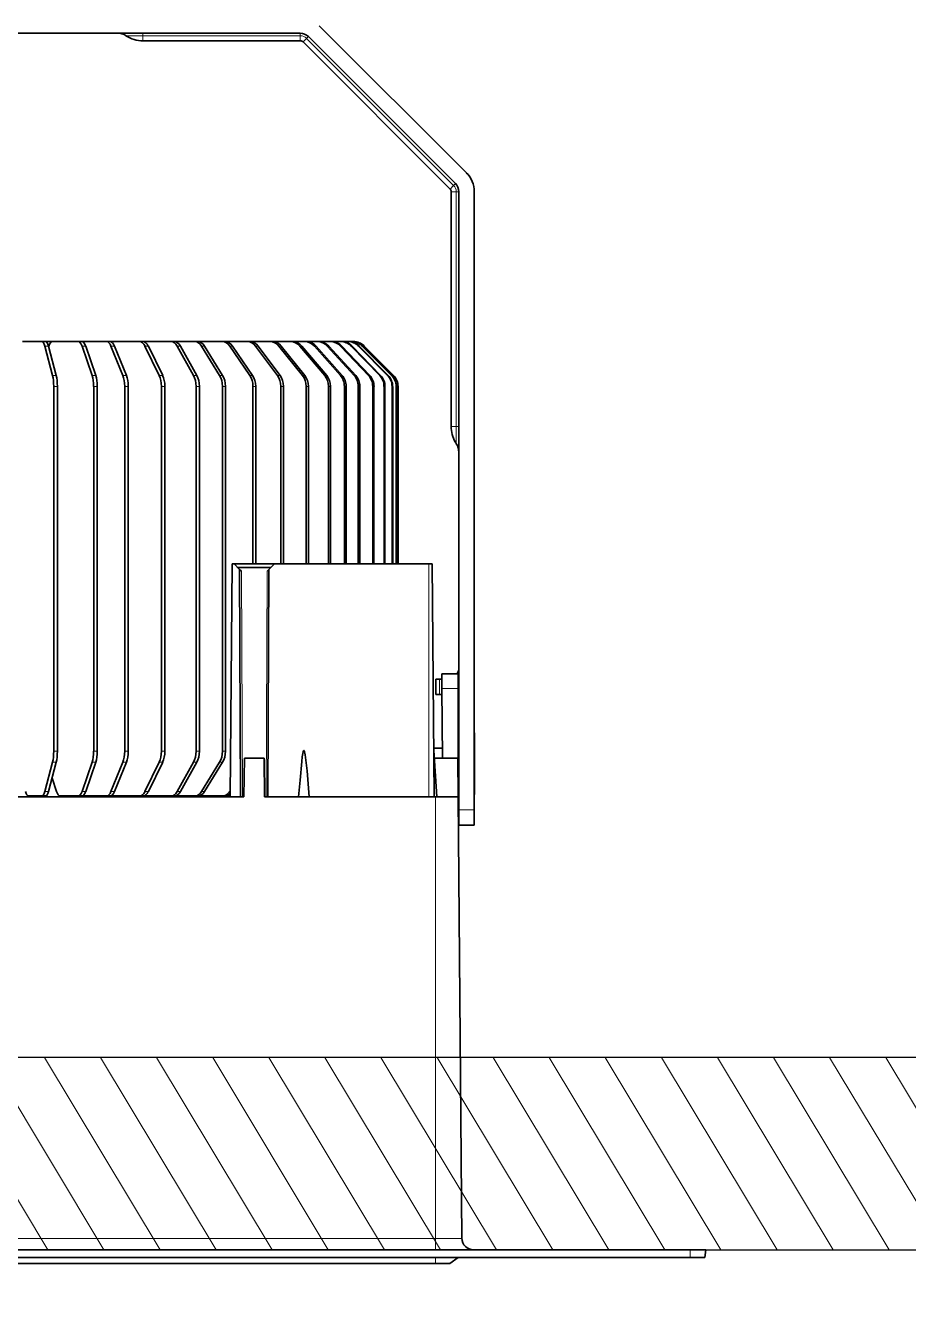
# Model space of a CAD drawing. Header units: inches. Extents: x 258415 to 640093, y 441672 to 945769.
# Drawn here: x 309686 to 309800.8, y 462716.2 to 462883 of the extents above; entities that cross this region are included whole.
import ezdxf

# ---------------------------------------------------------------- set-up
doc = ezdxf.new("R2010")
doc.units = ezdxf.units.IN
doc.header["$MEASUREMENT"] = 0
for name, color, linetype in [('CQ Grg Gypsum', 41, 'Continuous'), ('CQ Light Elevation', 4, 'Continuous'), ('CQ section wall', 3, 'Continuous'), ('CQ Wall hatch_CHB', 8, 'Continuous'), ('CQ_callout', 34, 'Continuous')]:
    doc.layers.add(name, color=color, linetype=linetype)
doc.layers.add('CQ Gypsum Hatch', color=8, linetype='Continuous', lineweight=20)
doc.layers.add('CQ Lighting', color=5, linetype='Continuous', lineweight=0)
doc.styles.get("Standard").update_dxf_attribs({"font": 'arial.ttf'})
doc.dimstyles.get("Standard").update_dxf_attribs({"dimtxt": 0.18, "dimasz": 0.18, "dimexe": 0.18, "dimexo": 0.0625, "dimgap": 0.09, "dimtad": 0, "dimtih": 1, "dimtoh": 1, "dimdec": 4, "dimzin": 0, "dimdsep": 46, "dimtxsty": 'Standard', "dimcen": 0.09, "dimadec": 0, "dimazin": 0, "dimtfac": 1, "dimtdec": 4, "dimtofl": 0, "dimtmove": 0, "dimatfit": 3, "dimfxl": 1, "dimtolj": 1, "dimtzin": 0, "dimarcsym": 0})

# ---------------------------------------------------------------- blocks, each defined once
blk = doc.blocks.new('ff12 section a and b')
at = {"layer": 'CQ Wall hatch_CHB', "ltscale": 300, "extrusion": (1.65644e-08, -2.02966e-09, 1)}
h = blk.add_hatch(dxfattribs=at)
h.set_pattern_fill('AR-CONC', color=256, scale=10, angle=-13.9714, style=0)
h.set_pattern_definition([(36.028577, (-117982.78, -49373.48), (68.0890203, -23.40695), [7.5, -82.5]), (341.028577, (-117982.78, -49373.48), (4.6961155, 76.3439316), [6, -66]), (86.480021, (-117977.11, -49375.43), (72.7851354, 52.936981), [6.374019, -70.114211]), (32.212777, (-117977.95, -49354.07), (99.570572, -41.829513), [11.25, -123.75]), (82.664212, (-117969.65, -49357.56), (114.220033, 71.96377), [9.561034, -105.171376]), (337.21274, (-117977.95, -49354.07), (114.220033, 71.96377), [9, -99]), (7.028577, (-117969.455, -49361.34), (48.2040844, -53.482392), [7.5, -82.5]), (312.028577, (-117969.455, -49361.34), (41.119588, 64.495185), [6, -66]), (57.480021, (-117965.44, -49365.796), (89.323671, 11.012793), [6.374019, -70.114211]), (23.5285767, (-117982.78, -49373.481), (9.2173322, 32.010976), [0, -65.2, 0, -67, 0, -66.25]), (353.528577, (-117982.78, -49373.48), (35.0512903, 31.9228578), [0, -38.2, 0, -63.7, 0, -25.25]), (313.5285767, (-118004.42, -49368.097), (51.2584374, -15.0772595), [0, -25, 0, -78, 0, -103.5]), (303.528577, (-118014.125, -49365.683), (59.0102484, -4.3659754), [0, -32.5, 0, -51.8, 0, -73.5])])
h.paths.add_polyline_path([(308598.93, 463573.85), (308598.93, 463323.85), (312785.44, 463323.85), (312785.44, 463823.85), (312585.44, 463823.85), (312585.44, 463573.85)])
h.paths.add_polyline_path([(308598.93, 459623.85), (308598.93, 459373.85), (312785.44, 459373.85), (312785.44, 459623.85)])
blk = doc.blocks.new('T.HC0E0.HQ12 side 2')
at = {"layer": 'CQ Lighting', "color": 1, "lineweight": 35}
for p, q in [((442063.06, 518977.89), (442082.18, 518958.77)), ((442003.3, 518976.92), (442060.58, 518976.92)), ((442061.64, 518976.48), (442080.77, 518957.36)), ((442060.58, 518975.92), (442040.13, 518975.92)), ((442080.06, 518956.65), (442060.94, 518975.77)), ((442080.2, 518925.75), (442080.2, 518956.3)), ((442081.2, 518956.3), (442081.2, 518875.92)), ((442083.2, 518956.3), (442083.2, 518875.92)), ((442028.52, 518883.55), (442028.52, 518930.99)), ((442029, 518930.99), (442029, 518883.55)), ((442033.72, 518883.55), (442033.72, 518930.99)), ((442034.19, 518930.99), (442034.19, 518883.55)), ((442037.76, 518883.55), (442037.76, 518930.99)), ((442038.22, 518930.99), (442038.22, 518883.55)), ((442042.53, 518883.55), (442042.53, 518930.99)), ((442042.97, 518930.99), (442042.97, 518883.55)), ((442047.04, 518883.55), (442047.04, 518930.99)), ((442047.46, 518930.99), (442047.46, 518883.55)), ((442050.46, 518883.55), (442050.46, 518930.99)), ((442050.85, 518930.99), (442050.85, 518883.55)), ((442054.42, 518907.92), (442054.42, 518930.99)), ((442054.79, 518930.99), (442054.79, 518907.92)), ((442058.05, 518907.92), (442058.05, 518930.99)), ((442058.39, 518930.99), (442058.39, 518907.92)), ((442061.34, 518907.92), (442061.34, 518930.99)), ((442061.64, 518930.99), (442061.64, 518907.92)), ((442064.26, 518907.92), (442064.26, 518930.99)), ((442064.52, 518930.99), (442064.52, 518907.92)), ((442066.32, 518907.92), (442066.32, 518930.99)), ((442066.55, 518930.99), (442066.55, 518907.92)), ((442068.12, 518907.92), (442068.12, 518930.99)), ((442068.32, 518930.99), (442068.32, 518907.92)), ((442070, 518907.92), (442070, 518930.99)), ((442070.17, 518930.99), (442070.17, 518907.92)), ((442071.48, 518907.92), (442071.48, 518930.99)), ((442071.6, 518930.99), (442071.6, 518907.92)), ((442072.52, 518907.92), (442072.52, 518930.99)), ((442072.6, 518930.99), (442072.6, 518907.92)), ((442073.04, 518907.92), (442073.04, 518930.99)), ((442073.09, 518930.99), (442073.09, 518907.92)), ((442073.3, 518930.99), (442073.3, 518907.92)), ((442051.72, 518907.92), (442051.45, 518877.62)), ((442077.3, 518907.92), (442057.24, 518907.92)), ((442077.73, 518907.92), (442077.99, 518877.62)), ((442052.83, 518877.62), (442052.7, 518907.19)), ((442056.38, 518877.62), (442056.51, 518907.19)), ((442053.25, 518877.62), (442022.77, 518877.62)), ((442078.15, 518877.62), (442055.95, 518877.62)), ((442081.1, 518877.62), (442081.61, 518820.2)), ((442006.72, 518818.72), (442111.3, 518818.72)), ((442078.15, 518816.92), (441928.45, 518816.92)), ((442006.72, 518817.72), (442111.3, 518817.72))]:
    blk.add_line(p, q, dxfattribs=at)
at = {"layer": 'CQ Lighting', "color": 1, "lineweight": 13, "ltscale": 0.055276}
blk.add_line((442040.13, 518976.58), (442037.92, 518976.58), dxfattribs=at)
at = {"layer": 'CQ Lighting', "color": 1, "lineweight": 13, "ltscale": 0.008334}
for p, q in [((442040.13, 518976.92), (442040.13, 518976.58)), ((442060.58, 518976.92), (442060.58, 518976.58)), ((442061.41, 518976.24), (442061.64, 518976.48)), ((442080.77, 518957.36), (442080.53, 518957.12)), ((442080.87, 518956.3), (442081.2, 518956.3)), ((442081.2, 518925.75), (442080.87, 518925.75))]:
    blk.add_line(p, q, dxfattribs=at)
at = {"layer": 'CQ Lighting', "color": 1, "lineweight": 13, "ltscale": 0.016666}
for p, q in [((442040.13, 518975.92), (442040.13, 518976.58)), ((442080.87, 518956.3), (442080.2, 518956.3)), ((442080.2, 518925.75), (442080.87, 518925.75))]:
    blk.add_line(p, q, dxfattribs=at)
at = {"layer": 'CQ Lighting', "color": 1, "lineweight": 13}
for p, q in [((442040.13, 518976.58), (442060.58, 518976.58)), ((442061.41, 518976.24), (442080.53, 518957.12)), ((442080.87, 518956.3), (442080.87, 518925.75)), ((442077.3, 518907.92), (442077.3, 518877.62)), ((442053.08, 518877.62), (442052.95, 518906.94)), ((442056.13, 518877.62), (442056.26, 518906.94)), ((442078.15, 518877.62), (442078.15, 518820.2)), ((441928.45, 518820.2), (442078.15, 518820.2))]:
    blk.add_line(p, q, dxfattribs=at)
at = {"layer": 'CQ Lighting', "color": 1, "lineweight": 13, "ltscale": 0.016667}
for p, q in [((442060.58, 518975.92), (442060.58, 518976.58)), ((442061.41, 518976.24), (442060.94, 518975.77)), ((442080.06, 518956.65), (442080.53, 518957.12))]:
    blk.add_line(p, q, dxfattribs=at)
at = {"layer": 'CQ Lighting', "color": 1, "lineweight": 35, "ltscale": 0.06369}
blk.add_line((442024.46, 518936.82), (442027.01, 518936.82), dxfattribs=at)
at = {"layer": 'CQ Lighting', "color": 1, "lineweight": 35, "ltscale": 0.012074}
for p, q in [((442027.49, 518936.82), (442027.01, 518936.82)), ((442027.01, 518877.72), (442027.49, 518877.72))]:
    blk.add_line(p, q, dxfattribs=at)
at = {"layer": 'CQ Lighting', "color": 1, "lineweight": 13, "ltscale": 0.012074}
for p, q in [((442027.86, 518936.23), (442027.38, 518936.23)), ((442028.85, 518932.4), (442028.37, 518932.4)), ((442029, 518930.99), (442028.52, 518930.99)), ((442028.52, 518883.55), (442029, 518883.55)), ((442028.37, 518882.13), (442028.85, 518882.13)), ((442027.38, 518878.3), (442027.86, 518878.3))]:
    blk.add_line(p, q, dxfattribs=at)
at = {"layer": 'CQ Lighting', "color": 1, "lineweight": 35, "ltscale": 0.098864}
for p, q in [((442027.38, 518936.23), (442028.37, 518932.4)), ((442027.86, 518936.23), (442028.85, 518932.4)), ((442027.38, 518878.3), (442028.37, 518882.13)), ((442027.86, 518878.3), (442028.85, 518882.13))]:
    blk.add_line(p, q, dxfattribs=at)
at = {"layer": 'CQ Lighting', "color": 1, "lineweight": 35, "ltscale": 0.021606}
blk.add_line((442027.49, 518936.82), (442028.36, 518936.82), dxfattribs=at)
at = {"layer": 'CQ Lighting', "color": 1, "lineweight": 35, "ltscale": 0.000659}
blk.add_line((442027.87, 518936.21), (442027.87, 518936.23), dxfattribs=at)
at = {"layer": 'CQ Lighting', "color": 1, "lineweight": 35, "ltscale": 0.084164}
blk.add_line((442028.36, 518936.82), (442031.72, 518936.82), dxfattribs=at)
at = {"layer": 'CQ Lighting', "color": 1, "lineweight": 35, "ltscale": 0.011746}
for p, q in [((442032.19, 518936.82), (442031.72, 518936.82)), ((442031.72, 518877.72), (442032.19, 518877.72))]:
    blk.add_line(p, q, dxfattribs=at)
at = {"layer": 'CQ Lighting', "color": 1, "lineweight": 35, "ltscale": 0.07982}
blk.add_line((442032.19, 518936.82), (442035.39, 518936.82), dxfattribs=at)
at = {"layer": 'CQ Lighting', "color": 1, "lineweight": 13, "ltscale": 0.011746}
for p, q in [((442032.68, 518936.23), (442032.21, 518936.23)), ((442033.99, 518932.4), (442033.52, 518932.4)), ((442034.19, 518930.99), (442033.72, 518930.99)), ((442033.72, 518883.55), (442034.19, 518883.55)), ((442033.52, 518882.13), (442033.99, 518882.13)), ((442032.21, 518878.3), (442032.68, 518878.3))]:
    blk.add_line(p, q, dxfattribs=at)
at = {"layer": 'CQ Lighting', "color": 1, "lineweight": 35, "ltscale": 0.101154}
for p, q in [((442032.21, 518936.23), (442033.52, 518932.4)), ((442032.68, 518936.23), (442033.99, 518932.4)), ((442032.21, 518878.3), (442033.52, 518882.13)), ((442032.68, 518878.3), (442033.99, 518882.13))]:
    blk.add_line(p, q, dxfattribs=at)
at = {"layer": 'CQ Lighting', "color": 1, "lineweight": 35, "ltscale": 0.01142}
for p, q in [((442035.84, 518936.82), (442035.39, 518936.82)), ((442035.39, 518877.72), (442035.84, 518877.72))]:
    blk.add_line(p, q, dxfattribs=at)
at = {"layer": 'CQ Lighting', "color": 1, "lineweight": 35, "ltscale": 0.096559}
blk.add_line((442035.85, 518936.82), (442039.71, 518936.82), dxfattribs=at)
at = {"layer": 'CQ Lighting', "color": 1, "lineweight": 13, "ltscale": 0.01142}
for p, q in [((442036.42, 518936.23), (442035.96, 518936.23)), ((442037.98, 518932.4), (442037.52, 518932.4)), ((442038.22, 518930.99), (442037.76, 518930.99)), ((442037.76, 518883.55), (442038.22, 518883.55)), ((442037.52, 518882.13), (442037.98, 518882.13)), ((442035.96, 518878.3), (442036.42, 518878.3))]:
    blk.add_line(p, q, dxfattribs=at)
at = {"layer": 'CQ Lighting', "color": 1, "lineweight": 35, "ltscale": 0.103325}
for p, q in [((442035.96, 518936.23), (442037.52, 518932.4)), ((442036.42, 518936.23), (442037.98, 518932.4)), ((442035.96, 518878.3), (442037.52, 518882.13)), ((442036.42, 518878.3), (442037.98, 518882.13))]:
    blk.add_line(p, q, dxfattribs=at)
at = {"layer": 'CQ Lighting', "color": 1, "lineweight": 35, "ltscale": 0.010933}
for p, q in [((442040.14, 518936.82), (442039.71, 518936.82)), ((442039.71, 518877.72), (442040.14, 518877.72))]:
    blk.add_line(p, q, dxfattribs=at)
at = {"layer": 'CQ Lighting', "color": 1, "lineweight": 35, "ltscale": 0.090894}
blk.add_line((442040.15, 518936.82), (442043.78, 518936.82), dxfattribs=at)
at = {"layer": 'CQ Lighting', "color": 1, "lineweight": 13, "ltscale": 0.010933}
for p, q in [((442040.83, 518936.23), (442040.39, 518936.23)), ((442042.69, 518932.4), (442042.25, 518932.4)), ((442042.97, 518930.99), (442042.53, 518930.99)), ((442042.53, 518883.55), (442042.97, 518883.55)), ((442042.25, 518882.13), (442042.69, 518882.13)), ((442040.39, 518878.3), (442040.83, 518878.3))]:
    blk.add_line(p, q, dxfattribs=at)
at = {"layer": 'CQ Lighting', "color": 1, "lineweight": 35, "ltscale": 0.106366}
for p, q in [((442040.39, 518936.23), (442042.25, 518932.4)), ((442040.83, 518936.23), (442042.69, 518932.4)), ((442040.39, 518878.3), (442042.25, 518882.13)), ((442040.83, 518878.3), (442042.69, 518882.13))]:
    blk.add_line(p, q, dxfattribs=at)
at = {"layer": 'CQ Lighting', "color": 1, "lineweight": 35, "ltscale": 0.010362}
for p, q in [((442044.2, 518936.82), (442043.78, 518936.82)), ((442043.78, 518877.72), (442044.2, 518877.72))]:
    blk.add_line(p, q, dxfattribs=at)
at = {"layer": 'CQ Lighting', "color": 1, "lineweight": 35, "ltscale": 0.066806}
blk.add_line((442044.2, 518936.82), (442046.87, 518936.82), dxfattribs=at)
at = {"layer": 'CQ Lighting', "color": 1, "lineweight": 13, "ltscale": 0.010362}
for p, q in [((442044.99, 518936.23), (442044.57, 518936.23)), ((442044.57, 518878.3), (442044.99, 518878.3))]:
    blk.add_line(p, q, dxfattribs=at)
at = {"layer": 'CQ Lighting', "color": 1, "lineweight": 35, "ltscale": 0.109658}
for p, q in [((442044.57, 518936.23), (442046.71, 518932.4)), ((442044.57, 518878.3), (442046.71, 518882.13))]:
    blk.add_line(p, q, dxfattribs=at)
at = {"layer": 'CQ Lighting', "color": 1, "lineweight": 35, "ltscale": 0.109659}
for p, q in [((442044.99, 518936.23), (442047.13, 518932.4)), ((442044.99, 518878.3), (442047.13, 518882.13))]:
    blk.add_line(p, q, dxfattribs=at)
at = {"layer": 'CQ Lighting', "color": 1, "lineweight": 35, "ltscale": 0.009851}
for p, q in [((442047.26, 518936.82), (442046.87, 518936.82)), ((442046.87, 518877.72), (442047.26, 518877.72))]:
    blk.add_line(p, q, dxfattribs=at)
at = {"layer": 'CQ Lighting', "color": 1, "lineweight": 35, "ltscale": 0.079536}
blk.add_line((442047.27, 518936.82), (442050.45, 518936.82), dxfattribs=at)
at = {"layer": 'CQ Lighting', "color": 1, "lineweight": 13, "ltscale": 0.009851}
for p, q in [((442048.13, 518936.23), (442047.74, 518936.23)), ((442050.85, 518930.99), (442050.46, 518930.99)), ((442050.46, 518883.55), (442050.85, 518883.55)), ((442047.74, 518878.3), (442048.13, 518878.3))]:
    blk.add_line(p, q, dxfattribs=at)
at = {"layer": 'CQ Lighting', "color": 1, "lineweight": 35, "ltscale": 0.112396}
for p, q in [((442047.74, 518936.23), (442050.1, 518932.4)), ((442047.74, 518878.3), (442050.1, 518882.13))]:
    blk.add_line(p, q, dxfattribs=at)
at = {"layer": 'CQ Lighting', "color": 1, "lineweight": 35, "ltscale": 0.112395}
for p, q in [((442048.13, 518936.23), (442050.49, 518932.4)), ((442048.13, 518878.3), (442050.49, 518882.13))]:
    blk.add_line(p, q, dxfattribs=at)
at = {"layer": 'CQ Lighting', "color": 1, "lineweight": 35, "ltscale": 0.009142}
for p, q in [((442050.81, 518936.82), (442050.45, 518936.82)), ((442050.45, 518877.72), (442050.81, 518877.72))]:
    blk.add_line(p, q, dxfattribs=at)
at = {"layer": 'CQ Lighting', "color": 1, "lineweight": 35, "ltscale": 0.072729}
blk.add_line((442050.81, 518936.82), (442053.72, 518936.82), dxfattribs=at)
at = {"layer": 'CQ Lighting', "color": 1, "lineweight": 13, "ltscale": 0.009143}
blk.add_line((442051.78, 518936.23), (442051.41, 518936.23), dxfattribs=at)
at = {"layer": 'CQ Lighting', "color": 1, "lineweight": 35, "ltscale": 0.115851}
blk.add_line((442051.41, 518936.23), (442054.02, 518932.4), dxfattribs=at)
at = {"layer": 'CQ Lighting', "color": 1, "lineweight": 35, "ltscale": 0.11585}
blk.add_line((442051.78, 518936.23), (442054.39, 518932.4), dxfattribs=at)
at = {"layer": 'CQ Lighting', "color": 1, "lineweight": 35, "ltscale": 0.008363}
blk.add_line((442054.06, 518936.82), (442053.72, 518936.82), dxfattribs=at)
at = {"layer": 'CQ Lighting', "color": 1, "lineweight": 35, "ltscale": 0.065599}
blk.add_line((442054.06, 518936.82), (442056.68, 518936.82), dxfattribs=at)
at = {"layer": 'CQ Lighting', "color": 1, "lineweight": 13, "ltscale": 0.008365}
for p, q in [((442055.11, 518936.23), (442054.77, 518936.23)), ((442057.95, 518932.4), (442057.62, 518932.4))]:
    blk.add_line(p, q, dxfattribs=at)
at = {"layer": 'CQ Lighting', "color": 1, "lineweight": 35, "ltscale": 0.119246}
for p, q in [((442054.77, 518936.23), (442057.62, 518932.4)), ((442055.11, 518936.23), (442057.95, 518932.4))]:
    blk.add_line(p, q, dxfattribs=at)
at = {"layer": 'CQ Lighting', "color": 1, "lineweight": 35, "ltscale": 0.007523}
blk.add_line((442056.99, 518936.82), (442056.68, 518936.82), dxfattribs=at)
at = {"layer": 'CQ Lighting', "color": 1, "lineweight": 35, "ltscale": 0.058122}
blk.add_line((442056.99, 518936.82), (442059.31, 518936.82), dxfattribs=at)
at = {"layer": 'CQ Lighting', "color": 1, "lineweight": 13, "ltscale": 0.007523}
for p, q in [((442058.11, 518936.23), (442057.81, 518936.23)), ((442061.17, 518932.4), (442060.87, 518932.4)), ((442061.64, 518930.99), (442061.34, 518930.99))]:
    blk.add_line(p, q, dxfattribs=at)
at = {"layer": 'CQ Lighting', "color": 1, "lineweight": 35, "ltscale": 0.122489}
for p, q in [((442057.81, 518936.23), (442060.87, 518932.4)), ((442058.11, 518936.23), (442061.17, 518932.4))]:
    blk.add_line(p, q, dxfattribs=at)
at = {"layer": 'CQ Lighting', "color": 1, "lineweight": 35, "ltscale": 0.006624}
blk.add_line((442059.58, 518936.82), (442059.31, 518936.82), dxfattribs=at)
at = {"layer": 'CQ Lighting', "color": 1, "lineweight": 35, "ltscale": 0.039717}
blk.add_line((442059.58, 518936.82), (442061.17, 518936.82), dxfattribs=at)
at = {"layer": 'CQ Lighting', "color": 1, "lineweight": 13, "ltscale": 0.006624}
for p, q in [((442060.78, 518936.23), (442060.51, 518936.23)), ((442064.02, 518932.4), (442063.76, 518932.4)), ((442064.52, 518930.99), (442064.26, 518930.99))]:
    blk.add_line(p, q, dxfattribs=at)
at = {"layer": 'CQ Lighting', "color": 1, "lineweight": 35, "ltscale": 0.125494}
for p, q in [((442060.51, 518936.23), (442063.76, 518932.4)), ((442060.78, 518936.23), (442064.02, 518932.4))]:
    blk.add_line(p, q, dxfattribs=at)
at = {"layer": 'CQ Lighting', "color": 1, "lineweight": 35, "ltscale": 0.005869}
for p, q in [((442061.4, 518936.82), (442061.17, 518936.82)), ((442051.22, 518877.72), (442051.45, 518877.72))]:
    blk.add_line(p, q, dxfattribs=at)
at = {"layer": 'CQ Lighting', "color": 1, "lineweight": 35, "ltscale": 0.034724}
blk.add_line((442061.41, 518936.82), (442062.8, 518936.82), dxfattribs=at)
at = {"layer": 'CQ Lighting', "color": 1, "lineweight": 13, "ltscale": 0.005869}
for p, q in [((442062.65, 518936.23), (442062.42, 518936.23)), ((442066.03, 518932.4), (442065.8, 518932.4)), ((442066.55, 518930.99), (442066.32, 518930.99))]:
    blk.add_line(p, q, dxfattribs=at)
at = {"layer": 'CQ Lighting', "color": 1, "lineweight": 35, "ltscale": 0.12768}
for p, q in [((442062.42, 518936.23), (442065.8, 518932.4)), ((442062.65, 518936.23), (442066.03, 518932.4))]:
    blk.add_line(p, q, dxfattribs=at)
at = {"layer": 'CQ Lighting', "color": 1, "lineweight": 35, "ltscale": 0.005084}
blk.add_line((442063, 518936.82), (442062.8, 518936.82), dxfattribs=at)
at = {"layer": 'CQ Lighting', "color": 1, "lineweight": 35, "ltscale": 0.037387}
blk.add_line((442063, 518936.82), (442064.49, 518936.82), dxfattribs=at)
at = {"layer": 'CQ Lighting', "color": 1, "lineweight": 13, "ltscale": 0.005084}
for p, q in [((442064.29, 518936.23), (442064.09, 518936.23)), ((442067.79, 518932.4), (442067.58, 518932.4)), ((442068.32, 518930.99), (442068.12, 518930.99))]:
    blk.add_line(p, q, dxfattribs=at)
at = {"layer": 'CQ Lighting', "color": 1, "lineweight": 35, "ltscale": 0.129636}
for p, q in [((442064.09, 518936.23), (442067.58, 518932.4)), ((442064.29, 518936.23), (442067.79, 518932.4))]:
    blk.add_line(p, q, dxfattribs=at)
at = {"layer": 'CQ Lighting', "color": 1, "lineweight": 35, "ltscale": 0.00407}
blk.add_line((442064.66, 518936.82), (442064.49, 518936.82), dxfattribs=at)
at = {"layer": 'CQ Lighting', "color": 1, "lineweight": 35, "ltscale": 0.029071}
blk.add_line((442064.66, 518936.82), (442065.82, 518936.82), dxfattribs=at)
at = {"layer": 'CQ Lighting', "color": 1, "lineweight": 35, "ltscale": 0.003023}
blk.add_line((442065.94, 518936.82), (442065.82, 518936.82), dxfattribs=at)
at = {"layer": 'CQ Lighting', "color": 1, "lineweight": 13, "ltscale": 0.00407}
for p, q in [((442065.99, 518936.23), (442065.83, 518936.23)), ((442069.61, 518932.4), (442069.45, 518932.4)), ((442070.17, 518930.99), (442070, 518930.99))]:
    blk.add_line(p, q, dxfattribs=at)
at = {"layer": 'CQ Lighting', "color": 1, "lineweight": 35, "ltscale": 0.13172}
for p, q in [((442065.83, 518936.23), (442069.45, 518932.4)), ((442065.99, 518936.23), (442069.61, 518932.4))]:
    blk.add_line(p, q, dxfattribs=at)
at = {"layer": 'CQ Lighting', "color": 1, "lineweight": 35, "ltscale": 0.020502}
blk.add_line((442065.94, 518936.82), (442066.76, 518936.82), dxfattribs=at)
at = {"layer": 'CQ Lighting', "color": 1, "lineweight": 35, "ltscale": 0.001956}
blk.add_line((442066.84, 518936.82), (442066.76, 518936.82), dxfattribs=at)
at = {"layer": 'CQ Lighting', "color": 1, "lineweight": 35, "ltscale": 0.009959}
blk.add_line((442066.84, 518936.82), (442067.24, 518936.82), dxfattribs=at)
at = {"layer": 'CQ Lighting', "color": 1, "lineweight": 13, "ltscale": 0.003024}
for p, q in [((442067.31, 518936.23), (442067.19, 518936.23)), ((442071.6, 518930.99), (442071.48, 518930.99))]:
    blk.add_line(p, q, dxfattribs=at)
at = {"layer": 'CQ Lighting', "color": 1, "lineweight": 35, "ltscale": 0.13336}
blk.add_line((442067.19, 518936.23), (442070.91, 518932.4), dxfattribs=at)
at = {"layer": 'CQ Lighting', "color": 1, "lineweight": 35, "ltscale": 0.001089}
blk.add_line((442067.28, 518936.82), (442067.24, 518936.82), dxfattribs=at)
at = {"layer": 'CQ Lighting', "color": 1, "lineweight": 35, "ltscale": 0.004886}
blk.add_line((442067.48, 518936.82), (442067.28, 518936.82), dxfattribs=at)
at = {"layer": 'CQ Lighting', "color": 1, "lineweight": 35, "ltscale": 0.133359}
blk.add_line((442067.31, 518936.23), (442071.03, 518932.4), dxfattribs=at)
at = {"layer": 'CQ Lighting', "color": 1, "lineweight": 13, "ltscale": 0.001956}
for p, q in [((442068.24, 518936.23), (442068.16, 518936.23)), ((442072.02, 518932.4), (442071.94, 518932.4)), ((442072.6, 518930.99), (442072.52, 518930.99))]:
    blk.add_line(p, q, dxfattribs=at)
at = {"layer": 'CQ Lighting', "color": 1, "lineweight": 35, "ltscale": 0.134525}
for p, q in [((442068.16, 518936.23), (442071.94, 518932.4)), ((442068.24, 518936.23), (442072.02, 518932.4))]:
    blk.add_line(p, q, dxfattribs=at)
at = {"layer": 'CQ Lighting', "color": 1, "lineweight": 13, "ltscale": 0.001089}
for p, q in [((442068.69, 518936.23), (442068.65, 518936.23)), ((442072.5, 518932.4), (442072.46, 518932.4)), ((442073.09, 518930.99), (442073.04, 518930.99))]:
    blk.add_line(p, q, dxfattribs=at)
at = {"layer": 'CQ Lighting', "color": 1, "lineweight": 35, "ltscale": 0.135098}
for p, q in [((442068.65, 518936.23), (442072.46, 518932.4)), ((442068.69, 518936.23), (442072.5, 518932.4))]:
    blk.add_line(p, q, dxfattribs=at)
at = {"layer": 'CQ Lighting', "color": 1, "lineweight": 35, "ltscale": 0.135354}
blk.add_line((442068.89, 518936.23), (442072.72, 518932.4), dxfattribs=at)
at = {"layer": 'CQ Lighting', "color": 1, "lineweight": 13, "ltscale": 0.010364}
for p, q in [((442047.13, 518932.4), (442046.71, 518932.4)), ((442047.46, 518930.99), (442047.04, 518930.99)), ((442047.04, 518883.55), (442047.46, 518883.55)), ((442046.71, 518882.13), (442047.13, 518882.13))]:
    blk.add_line(p, q, dxfattribs=at)
at = {"layer": 'CQ Lighting', "color": 1, "lineweight": 13, "ltscale": 0.00985}
for p, q in [((442050.49, 518932.4), (442050.1, 518932.4)), ((442050.1, 518882.13), (442050.49, 518882.13))]:
    blk.add_line(p, q, dxfattribs=at)
at = {"layer": 'CQ Lighting', "color": 1, "lineweight": 13, "ltscale": 0.009142}
for p, q in [((442054.39, 518932.4), (442054.02, 518932.4)), ((442054.79, 518930.99), (442054.42, 518930.99))]:
    blk.add_line(p, q, dxfattribs=at)
at = {"layer": 'CQ Lighting', "color": 1, "lineweight": 13, "ltscale": 0.003023}
blk.add_line((442071.03, 518932.4), (442070.91, 518932.4), dxfattribs=at)
at = {"layer": 'CQ Lighting', "color": 1, "lineweight": 13, "ltscale": 0.008363}
blk.add_line((442058.39, 518930.99), (442058.05, 518930.99), dxfattribs=at)
at = {"layer": 'CQ Lighting', "color": 1, "lineweight": 13, "ltscale": 0.055277}
blk.add_line((442080.87, 518923.54), (442080.87, 518925.75), dxfattribs=at)
at = {"layer": 'CQ Lighting', "color": 1, "lineweight": 35, "ltscale": 0.006256}
blk.add_line((442051.72, 518907.92), (442051.97, 518907.92), dxfattribs=at)
at = {"layer": 'CQ Lighting', "color": 1, "lineweight": 35, "ltscale": 0.025749}
for p, q in [((442051.97, 518907.92), (442052.7, 518907.19)), ((442057.24, 518907.92), (442056.51, 518907.19))]:
    blk.add_line(p, q, dxfattribs=at)
at = {"layer": 'CQ Lighting', "color": 1, "lineweight": 35, "ltscale": 0.13185}
blk.add_line((442057.24, 518907.92), (442051.97, 518907.92), dxfattribs=at)
at = {"layer": 'CQ Lighting', "color": 1, "lineweight": 35, "ltscale": 0.0106}
blk.add_line((442077.73, 518907.92), (442077.3, 518907.92), dxfattribs=at)
at = {"layer": 'CQ Lighting', "color": 1, "lineweight": 35, "ltscale": 0.106851}
blk.add_line((442056.74, 518907.42), (442052.47, 518907.42), dxfattribs=at)
at = {"layer": 'CQ Lighting', "color": 1, "lineweight": 35, "ltscale": 0.008878}
for p, q in [((442052.7, 518907.19), (442052.95, 518906.94)), ((442056.51, 518907.19), (442056.26, 518906.94))]:
    blk.add_line(p, q, dxfattribs=at)
at = {"layer": 'CQ Lighting', "color": 1, "lineweight": 35, "ltscale": 0.05}
for p, q in [((442078.2, 518892.92), (442078.2, 518890.92)), ((442081.2, 518873.92), (442081.2, 518875.92)), ((442083.2, 518873.92), (442083.2, 518875.92)), ((442081.2, 518873.92), (442083.2, 518873.92)), ((442111.3, 518818.72), (442113.3, 518818.72))]:
    blk.add_line(p, q, dxfattribs=at)
at = {"layer": 'CQ Lighting', "color": 1, "lineweight": 35, "ltscale": 0.0125}
for p, q in [((442078.7, 518892.92), (442078.2, 518892.92)), ((442078.7, 518890.92), (442078.2, 518890.92))]:
    blk.add_line(p, q, dxfattribs=at)
at = {"layer": 'CQ Lighting', "color": 1, "lineweight": 13, "ltscale": 0.05}
for p, q in [((442078.7, 518892.92), (442078.7, 518890.92)), ((442081.2, 518875.92), (442083.2, 518875.92))]:
    blk.add_line(p, q, dxfattribs=at)
at = {"layer": 'CQ Lighting', "color": 1, "lineweight": 35, "ltscale": 0.006885}
blk.add_line((442078.7, 518892.92), (442078.98, 518892.92), dxfattribs=at)
at = {"layer": 'CQ Lighting', "color": 1, "lineweight": 35, "ltscale": 0.053267}
blk.add_line((442078.97, 518893.62), (442081.1, 518893.62), dxfattribs=at)
at = {"layer": 'CQ Lighting', "color": 1, "lineweight": 35, "ltscale": 0.048257}
blk.add_line((442078.99, 518891.69), (442078.97, 518893.62), dxfattribs=at)
at = {"layer": 'CQ Lighting', "color": 1, "lineweight": 35, "ltscale": 0.048255}
for p, q in [((442081.1, 518893.62), (442081.1, 518891.69)), ((442081.1, 518879.55), (442081.1, 518877.62))]:
    blk.add_line(p, q, dxfattribs=at)
at = {"layer": 'CQ Lighting', "color": 1, "lineweight": 13, "ltscale": 0.052846}
blk.add_line((442078.99, 518891.69), (442081.1, 518891.69), dxfattribs=at)
at = {"layer": 'CQ Lighting', "color": 1, "lineweight": 35, "ltscale": 0.226753}
blk.add_line((442078.99, 518891.69), (442079.07, 518882.62), dxfattribs=at)
at = {"layer": 'CQ Lighting', "color": 1, "lineweight": 35, "ltscale": 0.30349}
blk.add_line((442081.1, 518891.69), (442081.1, 518879.55), dxfattribs=at)
at = {"layer": 'CQ Lighting', "color": 1, "lineweight": 35, "ltscale": 0.007321}
blk.add_line((442079, 518890.92), (442078.7, 518890.92), dxfattribs=at)
at = {"layer": 'CQ Lighting', "color": 1, "lineweight": 35, "ltscale": 0.000282}
for p, q in [((442083.2, 518885.92), (442083.22, 518885.92)), ((442083.2, 518877.92), (442083.22, 518877.92))]:
    blk.add_line(p, q, dxfattribs=at)
at = {"layer": 'CQ Lighting', "color": 1, "lineweight": 35, "ltscale": 0.012242}
blk.add_line((442083.22, 518885.43), (442083.22, 518885.92), dxfattribs=at)
at = {"layer": 'CQ Lighting', "color": 1, "lineweight": 35, "ltscale": 0.187758}
blk.add_line((442083.22, 518877.92), (442083.22, 518885.43), dxfattribs=at)
at = {"layer": 'CQ Lighting', "color": 1, "lineweight": 35, "ltscale": 0.028014}
blk.add_line((442077.94, 518883.92), (442079.06, 518883.92), dxfattribs=at)
at = {"layer": 'CQ Lighting', "color": 1, "lineweight": 35, "ltscale": 0.150785}
blk.add_line((442077.94, 518883.63), (442078.36, 518877.62), dxfattribs=at)
at = {"layer": 'CQ Lighting', "color": 1, "lineweight": 35, "ltscale": 0.002501}
for p, q in [((442081.1, 518883.92), (442081.2, 518883.92)), ((442081.1, 518879.92), (442081.2, 518879.92))]:
    blk.add_line(p, q, dxfattribs=at)
at = {"layer": 'CQ Lighting', "color": 1, "lineweight": 35, "ltscale": 0.125019}
for p, q in [((442053.25, 518877.62), (442053.34, 518882.62)), ((442055.95, 518877.62), (442055.87, 518882.62))]:
    blk.add_line(p, q, dxfattribs=at)
at = {"layer": 'CQ Lighting', "color": 1, "lineweight": 35, "ltscale": 0.063136}
blk.add_line((442053.34, 518882.62), (442055.87, 518882.62), dxfattribs=at)
at = {"layer": 'CQ Lighting', "color": 1, "lineweight": 35, "ltscale": 0.076233}
blk.add_line((442078.01, 518882.62), (442081.06, 518882.62), dxfattribs=at)
at = {"layer": 'CQ Lighting', "color": 1, "lineweight": 35, "ltscale": 0.125005}
blk.add_line((442081.1, 518877.62), (442081.06, 518882.62), dxfattribs=at)
at = {"layer": 'CQ Lighting', "color": 1, "lineweight": 35, "ltscale": 0.04578}
blk.add_line((442028.31, 518880.04), (442028.9, 518878.3), dxfattribs=at)
at = {"layer": 'CQ Lighting', "color": 1, "lineweight": 13, "ltscale": 0.000423}
blk.add_line((442081.09, 518879.55), (442081.1, 518879.55), dxfattribs=at)
at = {"layer": 'CQ Lighting', "color": 1, "lineweight": 35, "ltscale": 0.00215}
blk.add_line((442051.41, 518878.3), (442051.46, 518878.37), dxfattribs=at)
at = {"layer": 'CQ Lighting', "color": 1, "lineweight": 35, "ltscale": 0.044278}
blk.add_line((442025.24, 518877.72), (442027.01, 518877.72), dxfattribs=at)
at = {"layer": 'CQ Lighting', "color": 1, "lineweight": 35, "ltscale": 0.058513}
blk.add_line((442029.38, 518877.72), (442031.72, 518877.72), dxfattribs=at)
at = {"layer": 'CQ Lighting', "color": 1, "lineweight": 35, "ltscale": 0.069585}
blk.add_line((442032.6, 518877.72), (442035.39, 518877.72), dxfattribs=at)
at = {"layer": 'CQ Lighting', "color": 1, "lineweight": 13, "ltscale": 0.013636}
blk.add_line((442034.88, 518877.62), (442035.41, 518877.72), dxfattribs=at)
at = {"layer": 'CQ Lighting', "color": 1, "lineweight": 35, "ltscale": 0.082941}
blk.add_line((442036.39, 518877.72), (442039.71, 518877.72), dxfattribs=at)
at = {"layer": 'CQ Lighting', "color": 1, "lineweight": 35, "ltscale": 0.095667}
blk.add_line((442039.95, 518877.72), (442043.78, 518877.72), dxfattribs=at)
at = {"layer": 'CQ Lighting', "color": 1, "lineweight": 13, "ltscale": 0.008029}
blk.add_line((442041.05, 518877.72), (442041.36, 518877.62), dxfattribs=at)
at = {"layer": 'CQ Lighting', "color": 1, "lineweight": 35, "ltscale": 0.007167}
blk.add_line((442042.37, 518877.62), (442042.1, 518877.72), dxfattribs=at)
at = {"layer": 'CQ Lighting', "color": 1, "lineweight": 35, "ltscale": 0.105327}
blk.add_line((442042.66, 518877.72), (442046.87, 518877.72), dxfattribs=at)
at = {"layer": 'CQ Lighting', "color": 1, "lineweight": 35, "ltscale": 0.116675}
blk.add_line((442045.78, 518877.72), (442050.45, 518877.72), dxfattribs=at)
at = {"layer": 'CQ Lighting', "color": 1, "lineweight": 35, "ltscale": 0.070395}
blk.add_line((442048.64, 518877.72), (442051.45, 518877.72), dxfattribs=at)
at = {"layer": 'CQ Lighting', "color": 1, "lineweight": 35, "ltscale": 0.07375}
blk.add_line((442081.1, 518877.62), (442078.15, 518877.62), dxfattribs=at)
at = {"layer": 'CQ Lighting', "color": 1, "lineweight": 13, "ltscale": 0.086276}
blk.add_line((442078.15, 518820.2), (442081.61, 518820.2), dxfattribs=at)
at = {"layer": 'CQ Lighting', "color": 1, "lineweight": 13, "ltscale": 0.037173}
blk.add_line((442078.15, 518820.2), (442078.15, 518818.72), dxfattribs=at)
at = {"layer": 'CQ Lighting', "color": 1, "lineweight": 13, "ltscale": 0.025}
blk.add_line((442111.3, 518817.72), (442111.3, 518818.72), dxfattribs=at)
at = {"layer": 'CQ Lighting', "color": 1, "lineweight": 35, "ltscale": 0.025188}
blk.add_line((442113.18, 518817.72), (442113.3, 518818.72), dxfattribs=at)
at = {"layer": 'CQ Lighting', "color": 1, "lineweight": 13, "ltscale": 0.02}
blk.add_line((442078.15, 518817.72), (442078.15, 518816.92), dxfattribs=at)
at = {"layer": 'CQ Lighting', "color": 1, "lineweight": 35, "ltscale": 0.047002}
blk.add_line((442078.15, 518816.92), (442080.03, 518816.92), dxfattribs=at)
at = {"layer": 'CQ Lighting', "color": 1, "lineweight": 35, "ltscale": 0.003743}
blk.add_line((442078.3, 518816.92), (442078.16, 518816.92), dxfattribs=at)
at = {"layer": 'CQ Lighting', "color": 1, "lineweight": 35, "ltscale": 0.033399}
blk.add_line((442081.1, 518817.72), (442080.03, 518816.92), dxfattribs=at)
at = {"layer": 'CQ Lighting', "color": 1, "lineweight": 35, "ltscale": 0.04693}
blk.add_line((442111.3, 518817.72), (442113.18, 518817.72), dxfattribs=at)
at = {"layer": 'CQ Lighting', "color": 1, "lineweight": 35}
blk.add_lwpolyline([(442061.74, 518877.62), (442061.46, 518880.99), (442061.32, 518882.39), (442061.22, 518883.09), (442061.15, 518883.47), (442061.11, 518883.58), (442061.08, 518883.62), (442061.07, 518883.63), (442061.05, 518883.63), (442061.04, 518883.63), (442061.03, 518883.62), (442061.01, 518883.59), (442060.97, 518883.49), (442060.91, 518883.23), (442060.85, 518882.82), (442060.77, 518882.19), (442060.55, 518879.8), (442060.37, 518877.62)], dxfattribs=at)
for centre, radius, start, end in [((442036.82, 518974.92), 2, 56.4427, 90), ((442040.13, 518979.92), 4, 236.4427, 270), ((442060.58, 518975.42), 1.5, 45, 90), ((442060.58, 518975.42), 0.5, 45, 90), ((442079.7, 518956.3), 3.5, 0, 45), ((442079.7, 518956.3), 0.5, 0, 45), ((442079.7, 518956.3), 1.5, 0, 45), ((442067.48, 518934.82), 2, 45, 90), ((442071.3, 518930.99), 2, 0, 45), ((442084.2, 518925.75), 4, 180, 194.8986), ((442084.2, 518925.75), 4, 194.9005, 198.4961), ((442084.2, 518925.75), 4, 198.4883, 213.5573), ((442079.2, 518922.43), 2, 0, 33.5573), ((442079.7, 518894.42), 1.5, 327.7692, 0), ((442079.7, 518894.42), 3.5, 293.5781, 295.3768), ((442083.11, 518820.22), 1.5, 180.5, 270)]:
    blk.add_arc(centre, radius, start, end, dxfattribs=at)
at = {"layer": 'CQ Lighting', "color": 1, "lineweight": 13}
for centre, radius, start, end in [((442060.58, 518975.42), 1.17, 45.0005, 89.9995), ((442079.7, 518956.3), 1.17, 0.0005, 44.9995), ((442036.28, 518859), 19.22, 103.0788, 104.3364), ((442032.86, 518876.38), 1.83, 42.5325, 46.9407), ((442040.75, 518877.35), 0.935, 16.8046, 23.332)]:
    blk.add_arc(centre, radius, start, end, dxfattribs=at)
at = {"layer": 'CQ Lighting', "color": 1, "lineweight": 35}
for centre, major_axis, ratio, start_param, end_param in [((442027.01, 518934.82), (0, 2), 0.258819, 5.497787, 6.283185), ((442027.49, 518934.82), (0, 2), 0.258819, 5.497787, 6.283185), ((442028.36, 518934.82), (0, 2), 0.34202, 6.283185, 7.068583), ((442031.72, 518934.82), (0, 2), 0.34202, 5.497787, 6.283185), ((442032.19, 518934.82), (0, 2), 0.34202, 5.497787, 6.283185), ((442035.39, 518934.82), (0, 2), 0.406737, 5.497787, 6.283185), ((442035.84, 518934.82), (0, 2), 0.406737, 5.497787, 6.283185), ((442039.71, 518934.82), (0, 2), 0.48481, 5.497787, 6.283185), ((442040.14, 518934.82), (0, 2), 0.48481, 5.497787, 6.283185), ((442043.78, 518934.82), (0, 2), 0.559193, 5.497787, 6.283185), ((442044.2, 518934.82), (0, 2), 0.559193, 5.497787, 6.283185), ((442046.87, 518934.82), (0, 2), 0.615661, 5.497787, 6.283185), ((442047.26, 518934.82), (0, 2), 0.615661, 5.497787, 6.283185), ((442050.45, 518934.82), (0, 2), 0.681998, 5.497787, 6.283185), ((442050.81, 518934.82), (0, 2), 0.681998, 5.497787, 6.283185), ((442053.72, 518934.82), (0, 2), 0.743145, 5.497787, 6.283185), ((442054.06, 518934.82), (0, 2), 0.743145, 5.497787, 6.283185), ((442056.68, 518934.82), (0, 2), 0.798636, 5.497787, 6.283185), ((442056.99, 518934.82), (0, 2), 0.798636, 5.497787, 6.283185), ((442059.31, 518934.82), (0, 2), 0.848048, 5.497787, 6.283185), ((442059.58, 518934.82), (0, 2), 0.848048, 5.497787, 6.283185), ((442061.17, 518934.82), (0, 2), 0.882948, 5.497787, 6.283185), ((442061.4, 518934.82), (0, 2), 0.882948, 5.497787, 6.283185), ((442062.8, 518934.82), (0, 2), 0.913545, 5.497787, 6.283185), ((442063, 518934.82), (0, 2), 0.913545, 5.497787, 6.283185), ((442064.49, 518934.82), (0, 2), 0.945519, 5.497787, 6.283185), ((442064.66, 518934.82), (0, 2), 0.945519, 5.497787, 6.283185), ((442065.82, 518934.82), (0, 2), 0.970296, 5.497787, 6.283185), ((442065.94, 518934.82), (0, 2), 0.970296, 5.497787, 6.283185), ((442066.76, 518934.82), (0, 2), 0.987688, 5.497787, 6.283185), ((442066.84, 518934.82), (0, 2), 0.987688, 5.497787, 6.283185), ((442067.24, 518934.82), (0, 2), 0.996195, 5.497787, 6.283185), ((442067.28, 518934.82), (0, 2), 0.996195, 5.497787, 6.283185), ((442028, 518930.99), (0, 2), 0.258819, 4.712389, 5.497787), ((442028.48, 518930.99), (0, 2), 0.258819, 4.712389, 5.497787), ((442033.03, 518930.99), (0, 2), 0.34202, 4.712389, 5.497787), ((442033.5, 518930.99), (0, 2), 0.34202, 4.712389, 5.497787), ((442036.94, 518930.99), (0, 2), 0.406737, 4.712389, 5.497787), ((442037.4, 518930.99), (0, 2), 0.406737, 4.712389, 5.497787), ((442041.56, 518930.99), (0, 2), 0.48481, 4.712389, 5.497787), ((442042, 518930.99), (0, 2), 0.48481, 4.712389, 5.497787), ((442045.92, 518930.99), (0, 2), 0.559193, 4.712389, 5.497787), ((442046.34, 518930.99), (0, 2), 0.559193, 4.712389, 5.497787), ((442049.23, 518930.99), (0, 2), 0.615661, 4.712389, 5.497787), ((442049.62, 518930.99), (0, 2), 0.615661, 4.712389, 5.497787), ((442053.06, 518930.99), (0, 2), 0.681998, 4.712389, 5.497787), ((442053.42, 518930.99), (0, 2), 0.681998, 4.712389, 5.497787), ((442056.57, 518930.99), (0, 2), 0.743145, 4.712389, 5.497787), ((442056.9, 518930.99), (0, 2), 0.743145, 4.712389, 5.497787), ((442059.74, 518930.99), (0, 2), 0.798636, 4.712389, 5.497787), ((442060.04, 518930.99), (0, 2), 0.798636, 4.712389, 5.497787), ((442062.56, 518930.99), (0, 2), 0.848048, 4.712389, 5.497787), ((442062.82, 518930.99), (0, 2), 0.848048, 4.712389, 5.497787), ((442064.55, 518930.99), (0, 2), 0.882948, 4.712389, 5.497787), ((442064.78, 518930.99), (0, 2), 0.882948, 4.712389, 5.497787), ((442066.29, 518930.99), (0, 2), 0.913545, 4.712389, 5.497787), ((442066.5, 518930.99), (0, 2), 0.913545, 4.712389, 5.497787), ((442068.11, 518930.99), (0, 2), 0.945519, 4.712389, 5.497787), ((442068.28, 518930.99), (0, 2), 0.945519, 4.712389, 5.497787), ((442069.53, 518930.99), (0, 2), 0.970296, 4.712389, 5.497787), ((442069.66, 518930.99), (0, 2), 0.970296, 4.712389, 5.497787), ((442070.54, 518930.99), (0, 2), 0.987688, 4.712389, 5.497787), ((442070.62, 518930.99), (0, 2), 0.987688, 4.712389, 5.497787), ((442071.05, 518930.99), (0, 2), 0.996195, 4.712389, 5.497787), ((442071.09, 518930.99), (0, 2), 0.996195, 4.712389, 5.497787), ((442028, 518883.55), (0, 2), 0.258819, 3.926991, 4.712389), ((442028.48, 518883.55), (0, 2), 0.258819, 3.926991, 4.712389), ((442033.03, 518883.55), (0, 2), 0.34202, 3.926991, 4.712389), ((442033.5, 518883.55), (0, 2), 0.34202, 3.926991, 4.712389), ((442036.94, 518883.55), (0, 2), 0.406737, 3.926991, 4.712389), ((442037.4, 518883.55), (0, 2), 0.406737, 3.926991, 4.712389), ((442041.56, 518883.55), (0, 2), 0.48481, 3.926991, 4.712389), ((442042, 518883.55), (0, 2), 0.48481, 3.926991, 4.712389), ((442045.92, 518883.55), (0, 2), 0.559193, 3.926991, 4.712389), ((442046.34, 518883.55), (0, 2), 0.559193, 3.926991, 4.712389), ((442049.23, 518883.55), (0, 2), 0.615661, 3.926991, 4.712389), ((442049.62, 518883.55), (0, 2), 0.615661, 3.926991, 4.712389), ((442025.24, 518879.72), (0, 2), 0.258819, 2.356194, 3.141593), ((442027.01, 518879.72), (0, 2), 0.258819, 3.141593, 3.926991), ((442027.49, 518879.72), (0, 2), 0.258819, 3.141593, 3.926991), ((442029.38, 518879.72), (0, 2), 0.34202, 2.356194, 3.141593), ((442031.72, 518879.72), (0, 2), 0.34202, 3.141593, 3.926991), ((442032.19, 518879.72), (0, 2), 0.34202, 3.141593, 3.926991), ((442035.39, 518879.72), (0, 2), 0.406737, 3.141593, 3.926991), ((442035.84, 518879.72), (0, 2), 0.406737, 3.141593, 3.926991), ((442036.39, 518879.72), (0, 2), 0.48481, 2.830688, 3.141593), ((442039.71, 518879.72), (0, 2), 0.48481, 3.141593, 3.926991), ((442040.14, 518879.72), (0, 2), 0.48481, 3.141593, 3.926991), ((442043.78, 518879.72), (0, 2), 0.559193, 3.141593, 3.926991), ((442044.2, 518879.72), (0, 2), 0.559193, 3.141593, 3.926991), ((442046.87, 518879.72), (0, 2), 0.615661, 3.141593, 3.926991), ((442047.26, 518879.72), (0, 2), 0.615661, 3.141593, 3.926991), ((442050.45, 518879.72), (0, 2), 0.681998, 3.141593, 3.926991), ((442050.81, 518879.72), (0, 2), 0.681998, 3.141593, 3.633022), ((442032.6, 518879.72), (0, 2), 0.406737, 2.864338, 3.141593), ((442042.66, 518879.72), (0, -2), 0.615661, 6.27614, 6.283185), ((442043.05, 518879.72), (0, -2), 0.615661, 6.276428, 6.283185), ((442044.2, 518879.72), (0, -2), 0.559193, 6.283185, 6.290067), ((442045.78, 518879.72), (0, -2), 0.681998, 6.276112, 6.283185), ((442046.15, 518879.72), (0, -2), 0.681998, 6.276451, 6.283185), ((442047.26, 518879.72), (0, -2), 0.615661, 6.283185, 6.290094), ((442048.64, 518879.72), (0, -2), 0.743145, 6.276261, 6.283185), ((442048.97, 518879.72), (0, -2), 0.743145, 6.276587, 6.283185), ((442050.81, 518879.72), (0, -2), 0.681998, 6.283185, 6.290073), ((442051.22, 518879.72), (0, -2), 0.798636, 6.276495, 6.283185)]:
    blk.add_ellipse(centre, major_axis=major_axis, ratio=ratio, start_param=start_param, end_param=end_param, dxfattribs=at)

msp = doc.modelspace()

# ---------------------------------------------------------------- hatches: boundary and pattern name
at = {"layer": 'CQ Gypsum Hatch'}
h = msp.add_hatch(dxfattribs=at)
h.set_pattern_fill('ANSI31', color=256, scale=50, angle=76.02858, style=0)
h.set_pattern_definition([(121.0285767, (-9266.02, -7354.6207), (-5.35568947, -3.22165956), [])])
h.paths.add_polyline_path([(308985.434, 462773.854), (308985.434, 462748.854), (309005.434, 462748.854), (309005.434, 462723.855), (312385.436, 462723.855), (312385.436, 462748.854), (312405.436, 462748.854), (312405.436, 462773.854), (312360.436, 462773.854), (312360.436, 462748.854), (309030.434, 462748.854), (309030.434, 462773.854)])

# ---------------------------------------------------------------- linework, layer by layer
at = {"layer": 'CQ Grg Gypsum', "elevation": 0.001}
msp.add_lwpolyline([(308985.434, 462773.854), (308985.434, 462748.854), (309005.434, 462748.854), (309005.434, 462723.855), (312385.436, 462723.855), (312385.436, 462748.854), (312405.436, 462748.854), (312405.436, 462773.854), (312360.436, 462773.854), (312360.436, 462748.854), (309030.434, 462748.854), (309030.434, 462773.854), (308985.434, 462773.854)], dxfattribs=at)

# ---------------------------------------------------------------- block references
at = {"layer": 'CQ Light Elevation'}
msp.add_blockref('T.HC0E0.HQ12 side 2', (-132338.869, -56094.863, 0.001), dxfattribs=at)
at = {"layer": 'CQ section wall'}
msp.add_blockref('ff12 section a and b', (0, 0), dxfattribs=at)

# ---------------------------------------------------------------- leaders
at = {"layer": 'CQ_callout'}
msp.add_leader([(310470.46, 462748.854), (308920.088, 463111.672), (308310.553, 463111.672)], dimstyle='Standard', override={"dimasz": 10, "dimldrblk": 'Dot', "dimfxl": 0.1, "dimarcsym": 2}, dxfattribs=at)

doc.saveas('drawing.dxf')
